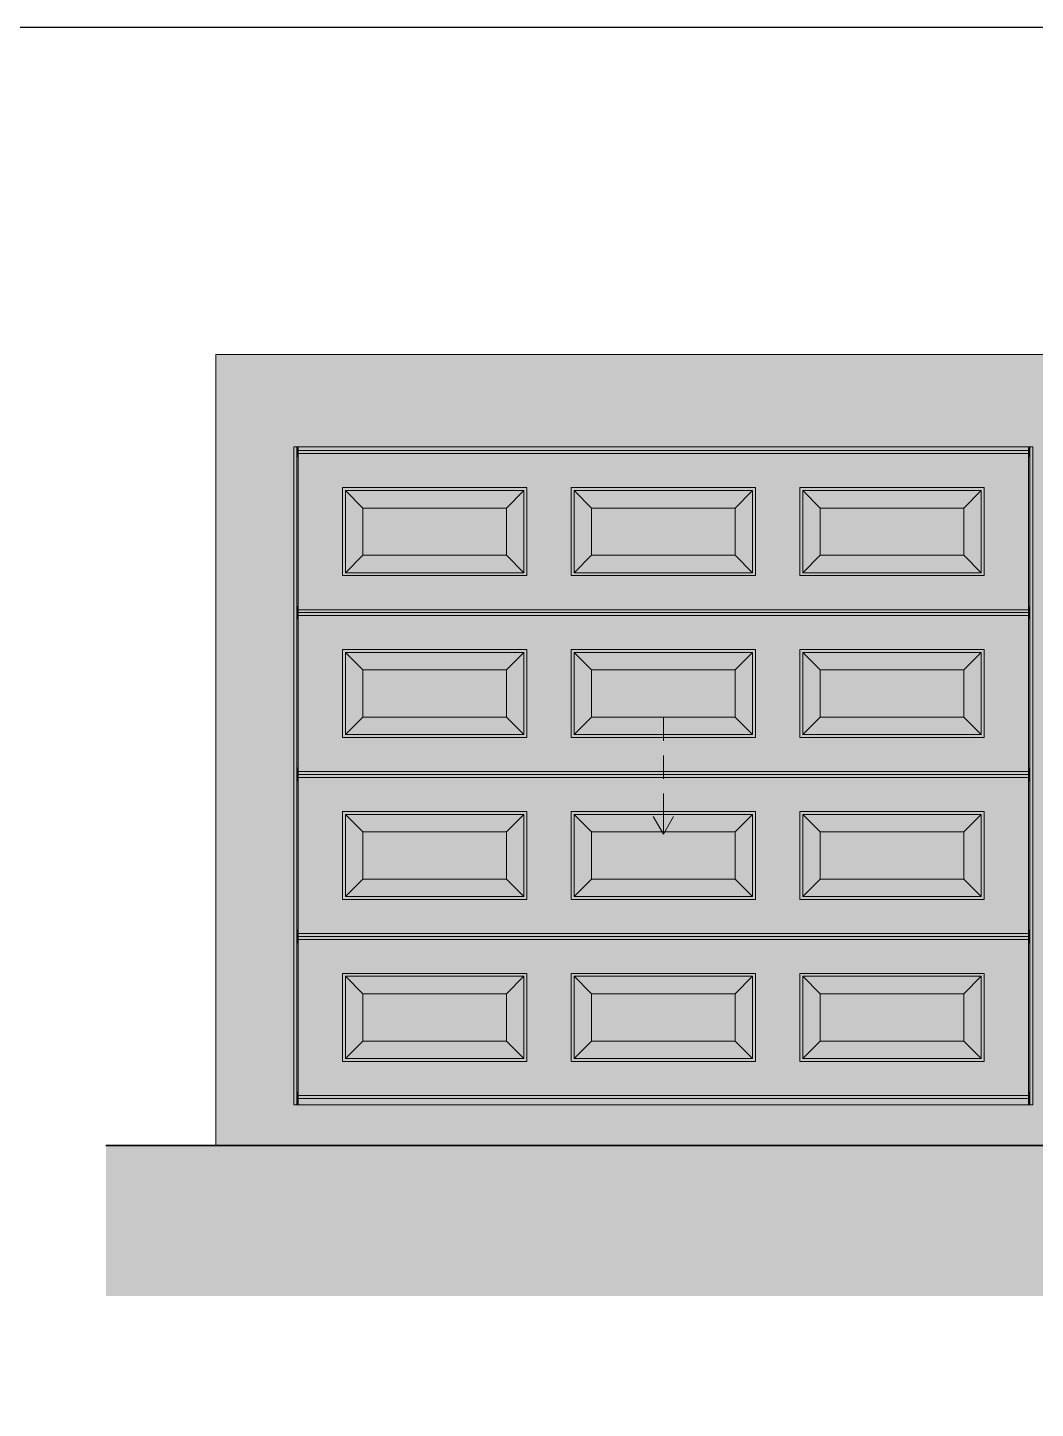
# Model space of a CAD drawing. Header units: millimetres. Extents: x -419 to 20046, y -14642 to 2638.
# Drawn here: x 10291.6 to 10473.4, y -39.7 to 209.3 of the extents above; entities that cross this region are included whole.
import ezdxf

# ---------------------------------------------------------------- set-up
doc = ezdxf.new("R2010")
doc.units = ezdxf.units.MM
doc.layers.add('PDF6_A$$$SLAB$$$FLOOR$$$STRUCTURAL.3D', color=7, linetype='Continuous', true_color=0x757575)
doc.layers.add('PDF6_A$$$WALL$$$EXTERIOR.3D', color=7, linetype='Continuous', true_color=0x757575)
doc.layers.add('PDF6_C$$$MESH$(TERRAIN).3D', color=7, linetype='Continuous')
doc.layers.add('PDF6_Geometry', color=7, linetype='Continuous')

msp = doc.modelspace()

# ---------------------------------------------------------------- hatches: boundary and pattern name
at = {"layer": 'PDF6_A$$$WALL$$$EXTERIOR.3D', "true_color": 0xffffff, "transparency": 33554559}
for points in [[(10645.546, 143.055), (10325.546, 143.055), (10325.546, 15.055), (10339.643, 15.055), (10339.643, 133.721), (10472.977, 133.721), (10472.977, 15.055), (10498.111, 15.055), (10498.111, 133.721), (10631.446, 133.721), (10631.446, 15.055), (10645.546, 15.055)], [(10340.17, 104.757), (10340.349, 104.757), (10340.349, 105.019), (10340.432, 105.019), (10340.432, 131.858), (10340.349, 131.858), (10340.349, 133.039), (10340.17, 133.039)], [(10472.191, 105.019), (10472.274, 105.019), (10472.274, 104.757), (10472.453, 104.757), (10472.453, 133.039), (10472.274, 133.039), (10472.274, 131.858), (10472.191, 131.858)], [(10340.17, 75.556), (10340.349, 75.556), (10340.349, 75.818), (10340.432, 75.818), (10340.432, 102.657), (10340.349, 102.657), (10340.349, 103.969), (10340.17, 103.969)], [(10472.191, 75.818), (10472.274, 75.818), (10472.274, 75.556), (10472.453, 75.556), (10472.453, 103.969), (10472.274, 103.969), (10472.274, 102.657), (10472.191, 102.657)], [(10340.17, 74.769), (10340.17, 46.355), (10340.349, 46.355), (10340.349, 46.618), (10340.432, 46.618), (10340.432, 73.456), (10340.349, 73.456), (10340.349, 74.769)], [(10472.191, 73.456), (10472.191, 46.618), (10472.274, 46.618), (10472.274, 46.355), (10472.453, 46.355), (10472.453, 74.769), (10472.274, 74.769), (10472.274, 73.456)], [(10340.17, 17.154), (10340.349, 17.154), (10340.349, 17.417), (10340.432, 17.417), (10340.432, 44.255), (10340.349, 44.255), (10340.349, 45.568), (10340.17, 45.568)], [(10472.274, 44.255), (10472.191, 44.255), (10472.191, 17.417), (10472.274, 17.417), (10472.274, 17.154), (10472.453, 17.154), (10472.453, 45.568), (10472.274, 45.568)]]:
    msp.add_hatch(color=7, dxfattribs=at).paths.add_polyline_path(points)

# ---------------------------------------------------------------- linework, layer by layer
at = {"layer": 'PDF6_A$$$SLAB$$$FLOOR$$$STRUCTURAL.3D', "lineweight": 9}
for points in [[(10645.546, 143.055), (10645.546, 150.388), (10325.546, 150.388), (10325.546, 143.055)], [(10325.546, 7.721), (10325.546, 15.055)], [(10339.643, 15.055), (10472.977, 15.055)]]:
    msp.add_lwpolyline(points, dxfattribs=at)
at = {"layer": 'PDF6_A$$$SLAB$$$FLOOR$$$STRUCTURAL.3D', "color": 7, "lineweight": 0, "true_color": 0xffffff, "transparency": 33554559}
for points in [[(10325.546, 150.388), (10325.546, 143.055), (10645.546, 150.388), (10645.546, 143.055)], [(10325.546, 7.721), (10645.546, 7.721), (10325.546, 15.055), (10645.546, 15.055)]]:
    msp.add_solid(points, dxfattribs=at)
at = {"layer": 'PDF6_A$$$WALL$$$EXTERIOR.3D', "lineweight": 9}
for points in [[(10325.546, 143.055), (10325.546, 15.055)], [(10339.643, 15.055), (10339.643, 133.721), (10472.977, 133.721), (10472.977, 15.055)], [(10340.17, 15.055), (10340.17, 133.721)], [(10340.349, 133.039), (10340.17, 133.039)], [(10340.349, 133.721), (10340.349, 133.695), (10340.349, 131.858), (10340.432, 131.858)], [(10340.432, 133.695), (10340.349, 133.695)], [(10340.432, 133.721), (10340.432, 133.695), (10340.432, 133.039), (10472.191, 133.039), (10472.191, 132.514), (10472.191, 105.019), (10472.191, 104.363), (10472.274, 104.363)], [(10340.432, 133.039), (10340.432, 132.514), (10340.432, 105.019)], [(10472.191, 132.514), (10340.432, 132.514)], [(10472.191, 133.721), (10472.191, 133.695), (10472.191, 133.039)], [(10472.274, 133.721), (10472.274, 133.695), (10472.274, 131.858), (10472.191, 131.858)], [(10472.191, 133.695), (10472.274, 133.695)], [(10472.453, 133.039), (10472.274, 133.039)], [(10472.453, 15.055), (10472.453, 133.721)], [(10348.956, 111.03), (10381.16, 111.03), (10381.16, 125.847), (10378.01, 122.698), (10352.106, 122.698), (10348.956, 125.847), (10381.16, 125.847)], [(10348.956, 125.847), (10348.956, 111.03), (10352.106, 114.179), (10378.01, 114.179), (10381.16, 111.03)], [(10390.208, 111.03), (10422.412, 111.03), (10422.412, 125.847), (10419.263, 122.698), (10393.358, 122.698), (10390.208, 125.847), (10422.412, 125.847)], [(10390.208, 125.847), (10390.208, 111.03), (10393.358, 114.179), (10419.263, 114.179), (10422.412, 111.03)], [(10431.463, 111.03), (10463.665, 111.03), (10463.665, 125.847), (10460.515, 122.698), (10434.613, 122.698), (10431.463, 125.847), (10463.665, 125.847)], [(10431.463, 125.847), (10431.463, 111.03), (10434.613, 114.179), (10460.515, 114.179), (10463.665, 111.03)], [(10352.106, 122.698), (10352.106, 114.179)], [(10378.01, 114.179), (10378.01, 122.698)], [(10393.358, 122.698), (10393.358, 114.179)], [(10419.263, 114.179), (10419.263, 122.698)], [(10434.613, 122.698), (10434.613, 114.179)], [(10460.515, 114.179), (10460.515, 122.698)], [(10340.349, 104.757), (10340.17, 104.757)], [(10340.349, 104.363), (10340.432, 104.363), (10340.432, 105.019), (10340.349, 105.019), (10340.349, 104.363), (10340.349, 103.838), (10340.349, 102.657), (10340.432, 102.657)], [(10472.191, 105.019), (10472.274, 105.019), (10472.274, 104.363), (10472.274, 103.838), (10472.274, 102.657), (10472.191, 102.657)], [(10472.274, 104.757), (10472.453, 104.757)], [(10340.349, 103.969), (10340.17, 103.969)], [(10340.432, 103.313), (10340.432, 103.838), (10340.349, 103.838)], [(10472.191, 103.313), (10340.432, 103.313), (10340.432, 75.818), (10340.349, 75.818), (10340.349, 75.162), (10340.349, 74.637), (10340.349, 73.456), (10340.432, 73.456)], [(10472.274, 103.838), (10472.191, 103.838), (10340.432, 103.838), (10340.432, 104.363), (10472.191, 104.363), (10472.191, 103.838), (10472.191, 103.313), (10472.191, 75.818), (10472.191, 75.162), (10472.274, 75.162)], [(10472.274, 103.969), (10472.453, 103.969)], [(10348.956, 81.829), (10381.16, 81.829), (10381.16, 96.647), (10378.01, 93.497), (10352.106, 93.497), (10348.956, 96.647), (10381.16, 96.647)], [(10348.956, 96.647), (10348.956, 81.829), (10352.106, 84.979), (10378.01, 84.979), (10381.16, 81.829)], [(10390.208, 81.829), (10422.412, 81.829), (10422.412, 96.647), (10419.263, 93.497), (10393.358, 93.497), (10390.208, 96.647), (10422.412, 96.647)], [(10390.208, 96.647), (10390.208, 81.829), (10393.358, 84.979), (10419.263, 84.979), (10422.412, 81.829)], [(10431.463, 81.829), (10463.665, 81.829), (10463.665, 96.647), (10460.515, 93.497), (10434.613, 93.497), (10431.463, 96.647), (10463.665, 96.647)], [(10431.463, 96.647), (10431.463, 81.829), (10434.613, 84.979), (10460.515, 84.979), (10463.665, 81.829)], [(10352.106, 93.497), (10352.106, 84.979)], [(10378.01, 84.979), (10378.01, 93.497)], [(10393.358, 93.497), (10393.358, 84.979)], [(10419.263, 84.979), (10419.263, 93.497)], [(10434.613, 93.497), (10434.613, 84.979)], [(10460.515, 84.979), (10460.515, 93.497)], [(10406.312, 84.887), (10406.312, 80.687)], [(10406.312, 78.063), (10406.312, 73.863)], [(10340.349, 75.556), (10340.17, 75.556)], [(10340.349, 74.769), (10340.17, 74.769)], [(10340.432, 75.818), (10340.432, 75.162), (10340.349, 75.162)], [(10472.274, 74.637), (10472.191, 74.637), (10340.432, 74.637), (10340.432, 75.162), (10472.191, 75.162), (10472.191, 74.637), (10472.191, 74.112), (10472.191, 46.618), (10472.191, 45.962), (10472.274, 45.962)], [(10472.191, 75.818), (10472.274, 75.818), (10472.274, 75.162), (10472.274, 74.637), (10472.274, 73.456), (10472.191, 73.456)], [(10472.274, 75.556), (10472.453, 75.556)], [(10472.274, 74.769), (10472.453, 74.769)], [(10340.432, 74.112), (10340.432, 74.637), (10340.349, 74.637)], [(10472.191, 74.112), (10340.432, 74.112), (10340.432, 46.618), (10340.349, 46.618), (10340.349, 45.962), (10340.349, 45.436), (10340.349, 44.255), (10340.432, 44.255)], [(10406.312, 71.238), (10406.312, 68.089), (10406.312, 63.889), (10404.475, 67.071)], [(10348.956, 52.628), (10381.16, 52.628), (10381.16, 67.446), (10378.01, 64.296), (10352.106, 64.296), (10348.956, 67.446), (10381.16, 67.446)], [(10348.956, 67.446), (10348.956, 52.628), (10352.106, 55.778), (10378.01, 55.778), (10381.16, 52.628)], [(10390.208, 52.628), (10422.412, 52.628), (10422.412, 67.446), (10419.263, 64.296), (10393.358, 64.296), (10390.208, 67.446), (10422.412, 67.446)], [(10390.208, 67.446), (10390.208, 52.628), (10393.358, 55.778), (10419.263, 55.778), (10422.412, 52.628)], [(10431.463, 52.628), (10463.665, 52.628), (10463.665, 67.446), (10460.515, 64.296), (10434.613, 64.296), (10431.463, 67.446), (10463.665, 67.446)], [(10431.463, 67.446), (10431.463, 52.628), (10434.613, 55.778), (10460.515, 55.778), (10463.665, 52.628)], [(10406.312, 63.889), (10408.148, 67.071)], [(10352.106, 64.296), (10352.106, 55.778)], [(10378.01, 55.778), (10378.01, 64.296)], [(10393.358, 64.296), (10393.358, 55.778)], [(10419.263, 55.778), (10419.263, 64.296)], [(10434.613, 64.296), (10434.613, 55.778)], [(10460.515, 55.778), (10460.515, 64.296)], [(10340.349, 46.355), (10340.17, 46.355)], [(10340.349, 45.568), (10340.17, 45.568)], [(10340.432, 46.618), (10340.432, 45.962), (10340.349, 45.962)], [(10340.432, 44.912), (10340.432, 45.436), (10340.349, 45.436)], [(10472.191, 44.912), (10340.432, 44.912), (10340.432, 17.417), (10340.349, 17.417), (10340.349, 16.761), (10340.349, 16.236), (10340.349, 15.055)], [(10472.274, 45.436), (10472.191, 45.436), (10340.432, 45.436), (10340.432, 45.962), (10472.191, 45.962), (10472.191, 45.436), (10472.191, 44.912), (10472.191, 17.417), (10472.191, 16.761), (10472.191, 16.236), (10472.274, 16.236)], [(10472.191, 46.618), (10472.274, 46.618), (10472.274, 45.962), (10472.274, 45.436), (10472.274, 44.255), (10472.191, 44.255)], [(10472.274, 46.355), (10472.453, 46.355)], [(10472.274, 45.568), (10472.453, 45.568)], [(10348.956, 23.427), (10381.16, 23.427), (10381.16, 38.245), (10378.01, 35.095), (10352.106, 35.095), (10348.956, 38.245), (10381.16, 38.245)], [(10348.956, 38.245), (10348.956, 23.427), (10352.106, 26.577), (10378.01, 26.577), (10381.16, 23.427)], [(10390.208, 23.427), (10422.412, 23.427), (10422.412, 38.245), (10419.263, 35.095), (10393.358, 35.095), (10390.208, 38.245), (10422.412, 38.245)], [(10390.208, 38.245), (10390.208, 23.427), (10393.358, 26.577), (10419.263, 26.577), (10422.412, 23.427)], [(10431.463, 23.427), (10463.665, 23.427), (10463.665, 38.245), (10460.515, 35.095), (10434.613, 35.095), (10431.463, 38.245), (10463.665, 38.245)], [(10431.463, 38.245), (10431.463, 23.427), (10434.613, 26.577), (10460.515, 26.577), (10463.665, 23.427)], [(10352.106, 35.095), (10352.106, 26.577)], [(10378.01, 26.577), (10378.01, 35.095)], [(10393.358, 35.095), (10393.358, 26.577)], [(10419.263, 26.577), (10419.263, 35.095)], [(10434.613, 35.095), (10434.613, 26.577)], [(10460.515, 26.577), (10460.515, 35.095)], [(10340.349, 17.154), (10340.17, 17.154)], [(10340.349, 16.367), (10340.17, 16.367)], [(10340.349, 16.236), (10340.432, 16.236), (10340.432, 16.761), (10340.349, 16.761)], [(10340.432, 17.417), (10340.432, 16.761), (10472.191, 16.761), (10472.274, 16.761)], [(10340.432, 15.055), (10340.432, 16.236), (10472.191, 16.236), (10472.191, 15.055)], [(10472.191, 17.417), (10472.274, 17.417), (10472.274, 16.761), (10472.274, 16.236), (10472.274, 15.055)], [(10472.274, 17.154), (10472.453, 17.154)], [(10472.274, 16.367), (10472.453, 16.367)]]:
    msp.add_lwpolyline(points, dxfattribs=at)
for points in [[(10381.684, 126.372), (10348.432, 126.372), (10348.432, 110.505), (10381.684, 110.505)], [(10422.936, 110.505), (10422.936, 126.372), (10389.684, 126.372), (10389.684, 110.505)], [(10430.936, 110.505), (10464.191, 110.505), (10464.191, 126.372), (10430.936, 126.372)], [(10381.684, 97.171), (10348.432, 97.171), (10348.432, 81.304), (10381.684, 81.304)], [(10422.936, 81.304), (10422.936, 97.171), (10389.684, 97.171), (10389.684, 81.304)], [(10430.936, 81.304), (10464.191, 81.304), (10464.191, 97.171), (10430.936, 97.171)], [(10381.684, 67.971), (10348.432, 67.971), (10348.432, 52.103), (10381.684, 52.103)], [(10422.936, 52.103), (10422.936, 67.971), (10389.684, 67.971), (10389.684, 52.103)], [(10430.936, 52.103), (10464.191, 52.103), (10464.191, 67.971), (10430.936, 67.971)], [(10381.684, 38.77), (10348.432, 38.77), (10348.432, 22.902), (10381.684, 22.902)], [(10422.936, 22.902), (10422.936, 38.77), (10389.684, 38.77), (10389.684, 22.902)], [(10430.936, 22.902), (10464.191, 22.902), (10464.191, 38.77), (10430.936, 38.77)]]:
    msp.add_lwpolyline(points, close=True, dxfattribs=at)
at = {"layer": 'PDF6_A$$$WALL$$$EXTERIOR.3D', "color": 7, "lineweight": 0, "true_color": 0xffffff, "transparency": 33554559}
for points in [[(10339.643, 133.721), (10339.643, 15.055), (10340.17, 133.721), (10340.17, 15.055)], [(10340.17, 133.039), (10340.349, 133.039), (10340.17, 133.721), (10340.349, 133.721)], [(10340.349, 133.695), (10340.432, 133.695), (10340.349, 133.721), (10340.432, 133.721)], [(10340.432, 133.695), (10340.349, 133.695), (10340.432, 131.858), (10340.349, 131.858)], [(10340.432, 133.039), (10472.191, 133.039), (10340.432, 133.721), (10472.191, 133.721)], [(10472.191, 133.039), (10340.432, 133.039), (10472.191, 132.514), (10340.432, 132.514)], [(10340.432, 104.363), (10472.191, 104.363), (10340.432, 132.514), (10472.191, 132.514)], [(10472.274, 133.721), (10472.191, 133.721), (10472.274, 133.695), (10472.191, 133.695)], [(10472.191, 133.695), (10472.191, 131.858), (10472.274, 133.695), (10472.274, 131.858)], [(10472.274, 133.721), (10472.274, 133.039), (10472.453, 133.721), (10472.453, 133.039)], [(10472.453, 15.055), (10472.977, 15.055), (10472.453, 133.721), (10472.977, 133.721)], [(10348.432, 126.372), (10381.684, 126.372), (10348.432, 110.505), (10381.684, 110.505)], [(10348.432, 110.505), (10381.684, 110.505), (10348.432, 126.372), (10381.684, 126.372)], [(10348.956, 111.03), (10348.956, 125.847), (10381.16, 111.03), (10381.16, 125.847)], [(10381.16, 125.847), (10348.956, 125.847), (10378.01, 122.698), (10352.106, 122.698)], [(10348.956, 125.847), (10348.956, 111.03), (10352.106, 122.698), (10352.106, 114.179)], [(10378.01, 122.698), (10378.01, 114.179), (10381.16, 125.847), (10381.16, 111.03)], [(10389.684, 126.372), (10422.936, 126.372), (10389.684, 110.505), (10422.936, 110.505)], [(10389.684, 126.372), (10389.684, 110.505), (10422.936, 126.372), (10422.936, 110.505)], [(10390.211, 125.847), (10422.412, 125.847), (10390.211, 111.03), (10422.412, 111.03)], [(10390.211, 125.847), (10393.36, 122.698), (10422.412, 125.847), (10419.263, 122.698)], [(10390.211, 125.847), (10390.211, 111.03), (10393.36, 122.698), (10393.36, 114.179)], [(10419.263, 122.698), (10419.263, 114.179), (10422.412, 125.847), (10422.412, 111.03)], [(10430.936, 126.372), (10464.191, 126.372), (10430.936, 110.505), (10464.191, 110.505)], [(10430.936, 110.505), (10464.191, 110.505), (10430.936, 126.372), (10464.191, 126.372)], [(10431.463, 111.03), (10431.463, 125.847), (10463.665, 111.03), (10463.665, 125.847)], [(10463.665, 125.847), (10431.463, 125.847), (10460.515, 122.698), (10434.613, 122.698)], [(10431.463, 125.847), (10431.463, 111.03), (10434.613, 122.698), (10434.613, 114.179)], [(10460.515, 122.698), (10460.515, 114.179), (10463.665, 125.847), (10463.665, 111.03)], [(10352.106, 122.698), (10352.106, 114.179), (10378.01, 122.698), (10378.01, 114.179)], [(10393.36, 122.698), (10393.36, 114.179), (10419.263, 122.698), (10419.263, 114.179)], [(10434.613, 122.698), (10434.613, 114.179), (10460.515, 122.698), (10460.515, 114.179)], [(10352.106, 114.179), (10348.956, 111.03), (10378.01, 114.179), (10381.16, 111.03)], [(10390.211, 111.03), (10422.412, 111.03), (10393.36, 114.179), (10419.263, 114.179)], [(10431.463, 111.03), (10463.665, 111.03), (10434.613, 114.179), (10460.515, 114.179)], [(10340.17, 104.757), (10340.17, 104.704), (10340.349, 104.757), (10340.349, 104.704)], [(10340.349, 104.704), (10340.17, 104.704), (10340.349, 104.56), (10340.17, 104.56)], [(10340.432, 105.019), (10340.349, 105.019), (10340.432, 104.363), (10340.349, 104.363)], [(10472.191, 105.019), (10472.191, 104.363), (10472.274, 105.019), (10472.274, 104.363)], [(10472.274, 104.704), (10472.453, 104.704), (10472.274, 104.757), (10472.453, 104.757)], [(10472.274, 104.704), (10472.274, 104.56), (10472.453, 104.704), (10472.453, 104.56)], [(10340.17, 104.56), (10340.17, 104.363), (10340.349, 104.56), (10340.349, 104.363)], [(10340.17, 104.363), (10340.17, 104.166), (10340.349, 104.363), (10340.349, 104.166)], [(10340.349, 104.166), (10340.17, 104.166), (10340.349, 104.022), (10340.17, 104.022)], [(10340.17, 104.022), (10340.17, 103.969), (10340.349, 104.022), (10340.349, 103.969)], [(10340.349, 104.363), (10340.349, 103.838), (10340.432, 104.363), (10340.432, 103.838)], [(10340.432, 103.838), (10340.349, 103.838), (10340.432, 102.657), (10340.349, 102.657)], [(10472.191, 104.363), (10340.432, 104.363), (10472.191, 103.838), (10340.432, 103.838)], [(10340.432, 103.313), (10472.191, 103.313), (10340.432, 103.838), (10472.191, 103.838)], [(10340.432, 103.313), (10340.432, 75.162), (10472.191, 103.313), (10472.191, 75.162)], [(10472.191, 104.363), (10472.191, 103.838), (10472.274, 104.363), (10472.274, 103.838)], [(10472.191, 103.838), (10472.191, 102.657), (10472.274, 103.838), (10472.274, 102.657)], [(10472.274, 104.363), (10472.453, 104.363), (10472.274, 104.56), (10472.453, 104.56)], [(10472.453, 104.363), (10472.274, 104.363), (10472.453, 104.166), (10472.274, 104.166)], [(10472.274, 104.166), (10472.274, 104.022), (10472.453, 104.166), (10472.453, 104.022)], [(10472.453, 104.022), (10472.274, 104.022), (10472.453, 103.969), (10472.274, 103.969)], [(10381.684, 81.304), (10348.432, 81.304), (10381.684, 97.171), (10348.432, 97.171)], [(10348.432, 81.304), (10381.684, 81.304), (10348.432, 97.171), (10381.684, 97.171)], [(10422.936, 81.304), (10389.684, 81.304), (10422.936, 97.171), (10389.684, 97.171)], [(10389.684, 97.171), (10389.684, 81.304), (10422.936, 97.171), (10422.936, 81.304)], [(10430.936, 81.304), (10430.936, 97.171), (10464.191, 81.304), (10464.191, 97.171)], [(10430.936, 97.171), (10430.936, 81.304), (10464.191, 97.171), (10464.191, 81.304)], [(10348.956, 81.829), (10348.956, 96.647), (10381.16, 81.829), (10381.16, 96.647)], [(10348.956, 96.647), (10352.106, 93.497), (10381.16, 96.647), (10378.01, 93.497)], [(10348.956, 96.647), (10348.956, 81.829), (10352.106, 93.497), (10352.106, 84.979)], [(10378.01, 93.497), (10378.01, 84.979), (10381.16, 96.647), (10381.16, 81.829)], [(10390.211, 96.647), (10422.412, 96.647), (10390.211, 81.829), (10422.412, 81.829)], [(10390.211, 96.647), (10393.36, 93.497), (10422.412, 96.647), (10419.263, 93.497)], [(10390.211, 96.647), (10390.211, 81.829), (10393.36, 93.497), (10393.36, 84.979)], [(10419.263, 93.497), (10419.263, 84.979), (10422.412, 96.647), (10422.412, 81.829)], [(10431.463, 81.829), (10431.463, 96.647), (10463.665, 81.829), (10463.665, 96.647)], [(10463.665, 96.647), (10431.463, 96.647), (10460.515, 93.497), (10434.613, 93.497)], [(10431.463, 96.647), (10431.463, 81.829), (10434.613, 93.497), (10434.613, 84.979)], [(10460.515, 93.497), (10460.515, 84.979), (10463.665, 96.647), (10463.665, 81.829)], [(10352.106, 84.979), (10378.01, 84.979), (10352.106, 93.497), (10378.01, 93.497)], [(10393.36, 93.497), (10393.36, 84.979), (10419.263, 93.497), (10419.263, 84.979)], [(10434.613, 93.497), (10434.613, 84.979), (10460.515, 93.497), (10460.515, 84.979)], [(10352.106, 84.979), (10348.956, 81.829), (10378.01, 84.979), (10381.16, 81.829)], [(10393.36, 84.979), (10390.211, 81.829), (10419.263, 84.979), (10422.412, 81.829)], [(10431.463, 81.829), (10463.665, 81.829), (10434.613, 84.979), (10460.515, 84.979)], [(10340.17, 75.556), (10340.17, 75.503), (10340.349, 75.556), (10340.349, 75.503)], [(10340.349, 75.503), (10340.17, 75.503), (10340.349, 75.359), (10340.17, 75.359)], [(10340.17, 75.359), (10340.17, 75.162), (10340.349, 75.359), (10340.349, 75.162)], [(10340.17, 75.162), (10340.17, 74.965), (10340.349, 75.162), (10340.349, 74.965)], [(10340.349, 74.965), (10340.17, 74.965), (10340.349, 74.821), (10340.17, 74.821)], [(10340.17, 74.821), (10340.17, 74.769), (10340.349, 74.821), (10340.349, 74.769)], [(10340.432, 75.818), (10340.349, 75.818), (10340.432, 75.162), (10340.349, 75.162)], [(10340.349, 75.162), (10340.349, 74.637), (10340.432, 75.162), (10340.432, 74.637)], [(10340.432, 75.162), (10340.432, 74.637), (10472.191, 75.162), (10472.191, 74.637)], [(10472.191, 75.818), (10472.191, 75.162), (10472.274, 75.818), (10472.274, 75.162)], [(10472.191, 75.162), (10472.191, 74.637), (10472.274, 75.162), (10472.274, 74.637)], [(10472.453, 75.556), (10472.274, 75.556), (10472.453, 75.503), (10472.274, 75.503)], [(10472.274, 75.503), (10472.274, 75.359), (10472.453, 75.503), (10472.453, 75.359)], [(10472.274, 75.162), (10472.453, 75.162), (10472.274, 75.359), (10472.453, 75.359)], [(10472.453, 75.162), (10472.274, 75.162), (10472.453, 74.965), (10472.274, 74.965)], [(10472.274, 74.965), (10472.274, 74.821), (10472.453, 74.965), (10472.453, 74.821)], [(10472.274, 74.769), (10472.453, 74.769), (10472.274, 74.821), (10472.453, 74.821)], [(10340.432, 74.637), (10340.349, 74.637), (10340.432, 73.456), (10340.349, 73.456)], [(10340.432, 74.112), (10472.191, 74.112), (10340.432, 74.637), (10472.191, 74.637)], [(10340.432, 74.112), (10340.432, 45.962), (10472.191, 74.112), (10472.191, 45.962)], [(10472.191, 74.637), (10472.191, 73.456), (10472.274, 74.637), (10472.274, 73.456)], [(10348.432, 52.103), (10348.432, 67.971), (10381.684, 52.103), (10381.684, 67.971)], [(10348.432, 52.103), (10381.684, 52.103), (10348.432, 67.971), (10381.684, 67.971)], [(10348.956, 52.628), (10348.956, 67.446), (10381.16, 52.628), (10381.16, 67.446)], [(10381.16, 67.446), (10348.956, 67.446), (10378.01, 64.296), (10352.106, 64.296)], [(10348.956, 67.446), (10348.956, 52.628), (10352.106, 64.296), (10352.106, 55.778)], [(10378.01, 64.296), (10378.01, 55.778), (10381.16, 67.446), (10381.16, 52.628)], [(10389.684, 52.103), (10389.684, 67.971), (10422.936, 52.103), (10422.936, 67.971)], [(10389.684, 67.971), (10389.684, 52.103), (10422.936, 67.971), (10422.936, 52.103)], [(10390.211, 67.446), (10422.412, 67.446), (10390.211, 52.628), (10422.412, 52.628)], [(10422.412, 67.446), (10390.211, 67.446), (10419.263, 64.296), (10393.36, 64.296)], [(10390.211, 67.446), (10390.211, 52.628), (10393.36, 64.296), (10393.36, 55.778)], [(10419.263, 64.296), (10419.263, 55.778), (10422.412, 67.446), (10422.412, 52.628)], [(10430.936, 52.103), (10430.936, 67.971), (10464.191, 52.103), (10464.191, 67.971)], [(10430.936, 52.103), (10464.191, 52.103), (10430.936, 67.971), (10464.191, 67.971)], [(10431.463, 52.628), (10431.463, 67.446), (10463.665, 52.628), (10463.665, 67.446)], [(10463.665, 67.446), (10431.463, 67.446), (10460.515, 64.296), (10434.613, 64.296)], [(10431.463, 67.446), (10431.463, 52.628), (10434.613, 64.296), (10434.613, 55.778)], [(10460.515, 64.296), (10460.515, 55.778), (10463.665, 67.446), (10463.665, 52.628)], [(10352.106, 64.296), (10352.106, 55.778), (10378.01, 64.296), (10378.01, 55.778)], [(10393.36, 64.296), (10393.36, 55.778), (10419.263, 64.296), (10419.263, 55.778)], [(10434.613, 64.296), (10434.613, 55.778), (10460.515, 64.296), (10460.515, 55.778)], [(10348.956, 52.628), (10381.16, 52.628), (10352.106, 55.778), (10378.01, 55.778)], [(10390.211, 52.628), (10422.412, 52.628), (10393.36, 55.778), (10419.263, 55.778)], [(10431.463, 52.628), (10463.665, 52.628), (10434.613, 55.778), (10460.515, 55.778)], [(10340.17, 46.355), (10340.17, 46.302), (10340.349, 46.355), (10340.349, 46.302)], [(10340.349, 46.302), (10340.17, 46.302), (10340.349, 46.158), (10340.17, 46.158)], [(10340.17, 46.158), (10340.17, 45.962), (10340.349, 46.158), (10340.349, 45.962)], [(10340.17, 45.962), (10340.17, 45.764), (10340.349, 45.962), (10340.349, 45.764)], [(10340.349, 45.764), (10340.17, 45.764), (10340.349, 45.62), (10340.17, 45.62)], [(10340.17, 45.62), (10340.17, 45.568), (10340.349, 45.62), (10340.349, 45.568)], [(10340.432, 46.618), (10340.349, 46.618), (10340.432, 45.962), (10340.349, 45.962)], [(10340.349, 45.962), (10340.349, 45.436), (10340.432, 45.962), (10340.432, 45.436)], [(10340.432, 45.436), (10340.349, 45.436), (10340.432, 44.255), (10340.349, 44.255)], [(10340.432, 45.436), (10472.191, 45.436), (10340.432, 45.962), (10472.191, 45.962)], [(10340.432, 45.436), (10340.432, 44.912), (10472.191, 45.436), (10472.191, 44.912)], [(10340.432, 16.761), (10472.191, 16.761), (10340.432, 44.912), (10472.191, 44.912)], [(10472.191, 46.618), (10472.191, 45.962), (10472.274, 46.618), (10472.274, 45.962)], [(10472.191, 45.962), (10472.191, 45.436), (10472.274, 45.962), (10472.274, 45.436)], [(10472.191, 45.436), (10472.191, 44.255), (10472.274, 45.436), (10472.274, 44.255)], [(10472.453, 46.355), (10472.274, 46.355), (10472.453, 46.302), (10472.274, 46.302)], [(10472.274, 46.302), (10472.274, 46.158), (10472.453, 46.302), (10472.453, 46.158)], [(10472.453, 46.158), (10472.274, 46.158), (10472.453, 45.962), (10472.274, 45.962)], [(10472.274, 45.764), (10472.453, 45.764), (10472.274, 45.962), (10472.453, 45.962)], [(10472.274, 45.764), (10472.274, 45.62), (10472.453, 45.764), (10472.453, 45.62)], [(10472.453, 45.62), (10472.274, 45.62), (10472.453, 45.568), (10472.274, 45.568)], [(10381.684, 22.902), (10348.432, 22.902), (10381.684, 38.77), (10348.432, 38.77)], [(10348.432, 22.902), (10381.684, 22.902), (10348.432, 38.77), (10381.684, 38.77)], [(10348.956, 23.427), (10348.956, 38.245), (10381.16, 23.427), (10381.16, 38.245)], [(10381.16, 38.245), (10348.956, 38.245), (10378.01, 35.095), (10352.106, 35.095)], [(10348.956, 38.245), (10348.956, 23.427), (10352.106, 35.095), (10352.106, 26.577)], [(10378.01, 35.095), (10378.01, 26.577), (10381.16, 38.245), (10381.16, 23.427)], [(10422.936, 22.902), (10389.684, 22.902), (10422.936, 38.77), (10389.684, 38.77)], [(10389.684, 22.902), (10422.936, 22.902), (10389.684, 38.77), (10422.936, 38.77)], [(10390.211, 23.427), (10390.211, 38.245), (10422.412, 23.427), (10422.412, 38.245)], [(10422.412, 38.245), (10390.211, 38.245), (10419.263, 35.095), (10393.36, 35.095)], [(10390.211, 38.245), (10390.211, 23.427), (10393.36, 35.095), (10393.36, 26.577)], [(10419.263, 35.095), (10419.263, 26.577), (10422.412, 38.245), (10422.412, 23.427)], [(10430.936, 22.902), (10430.936, 38.77), (10464.191, 22.902), (10464.191, 38.77)], [(10430.936, 22.902), (10464.191, 22.902), (10430.936, 38.77), (10464.191, 38.77)], [(10431.463, 23.427), (10431.463, 38.245), (10463.665, 23.427), (10463.665, 38.245)], [(10463.665, 38.245), (10431.463, 38.245), (10460.515, 35.095), (10434.613, 35.095)], [(10431.463, 38.245), (10431.463, 23.427), (10434.613, 35.095), (10434.613, 26.577)], [(10460.515, 35.095), (10460.515, 26.577), (10463.665, 38.245), (10463.665, 23.427)], [(10352.106, 26.577), (10378.01, 26.577), (10352.106, 35.095), (10378.01, 35.095)], [(10393.36, 35.095), (10393.36, 26.577), (10419.263, 35.095), (10419.263, 26.577)], [(10434.613, 35.095), (10434.613, 26.577), (10460.515, 35.095), (10460.515, 26.577)], [(10352.106, 26.577), (10348.956, 23.427), (10378.01, 26.577), (10381.16, 23.427)], [(10390.211, 23.427), (10422.412, 23.427), (10393.36, 26.577), (10419.263, 26.577)], [(10434.613, 26.577), (10431.463, 23.427), (10460.515, 26.577), (10463.665, 23.427)], [(10340.17, 17.154), (10340.17, 17.102), (10340.349, 17.154), (10340.349, 17.102)], [(10340.349, 17.102), (10340.17, 17.102), (10340.349, 16.957), (10340.17, 16.957)], [(10340.17, 16.957), (10340.17, 16.761), (10340.349, 16.957), (10340.349, 16.761)], [(10340.17, 16.761), (10340.17, 16.564), (10340.349, 16.761), (10340.349, 16.564)], [(10340.349, 16.564), (10340.17, 16.564), (10340.349, 16.42), (10340.17, 16.42)], [(10340.17, 16.42), (10340.17, 16.367), (10340.349, 16.42), (10340.349, 16.367)], [(10340.17, 15.055), (10340.349, 15.055), (10340.17, 16.367), (10340.349, 16.367)], [(10340.432, 17.417), (10340.349, 17.417), (10340.432, 16.761), (10340.349, 16.761)], [(10340.349, 16.761), (10340.349, 16.236), (10340.432, 16.761), (10340.432, 16.236)], [(10340.432, 16.236), (10340.349, 16.236), (10340.432, 15.055), (10340.349, 15.055)], [(10472.191, 16.761), (10340.432, 16.761), (10472.191, 16.236), (10340.432, 16.236)], [(10340.432, 16.236), (10340.432, 15.055), (10472.191, 16.236), (10472.191, 15.055)], [(10472.191, 17.417), (10472.191, 16.761), (10472.274, 17.417), (10472.274, 16.761)], [(10472.191, 16.761), (10472.191, 16.236), (10472.274, 16.761), (10472.274, 16.236)], [(10472.191, 16.236), (10472.191, 15.055), (10472.274, 16.236), (10472.274, 15.055)], [(10472.453, 17.154), (10472.274, 17.154), (10472.453, 17.102), (10472.274, 17.102)], [(10472.274, 17.102), (10472.274, 16.957), (10472.453, 17.102), (10472.453, 16.957)], [(10472.453, 16.957), (10472.274, 16.957), (10472.453, 16.761), (10472.274, 16.761)], [(10472.453, 16.761), (10472.274, 16.761), (10472.453, 16.564), (10472.274, 16.564)], [(10472.274, 16.564), (10472.274, 16.42), (10472.453, 16.564), (10472.453, 16.42)], [(10472.453, 16.42), (10472.274, 16.42), (10472.453, 16.367), (10472.274, 16.367)], [(10472.274, 15.055), (10472.453, 15.055), (10472.274, 16.367), (10472.453, 16.367)]]:
    msp.add_solid(points, dxfattribs=at)
at = {"layer": 'PDF6_C$$$MESH$(TERRAIN).3D', "lineweight": 35}
msp.add_lwpolyline([(10708.145, 7.721), (10305.716, 7.721)], dxfattribs=at)
at = {"layer": 'PDF6_C$$$MESH$(TERRAIN).3D', "color": 7, "lineweight": 0, "true_color": 0xffffff, "transparency": 33554559}
msp.add_solid([(10305.716, -19.417), (10305.716, 7.721), (10708.145, -19.417), (10708.145, 7.721)], dxfattribs=at)
at = {"layer": 'PDF6_Geometry', "lineweight": 25}
msp.add_lwpolyline([(10877.795, 209.325), (9456.692, 209.325), (9456.692, -773.353), (10877.795, -773.353)], close=True, dxfattribs=at)

doc.saveas('drawing.dxf')
